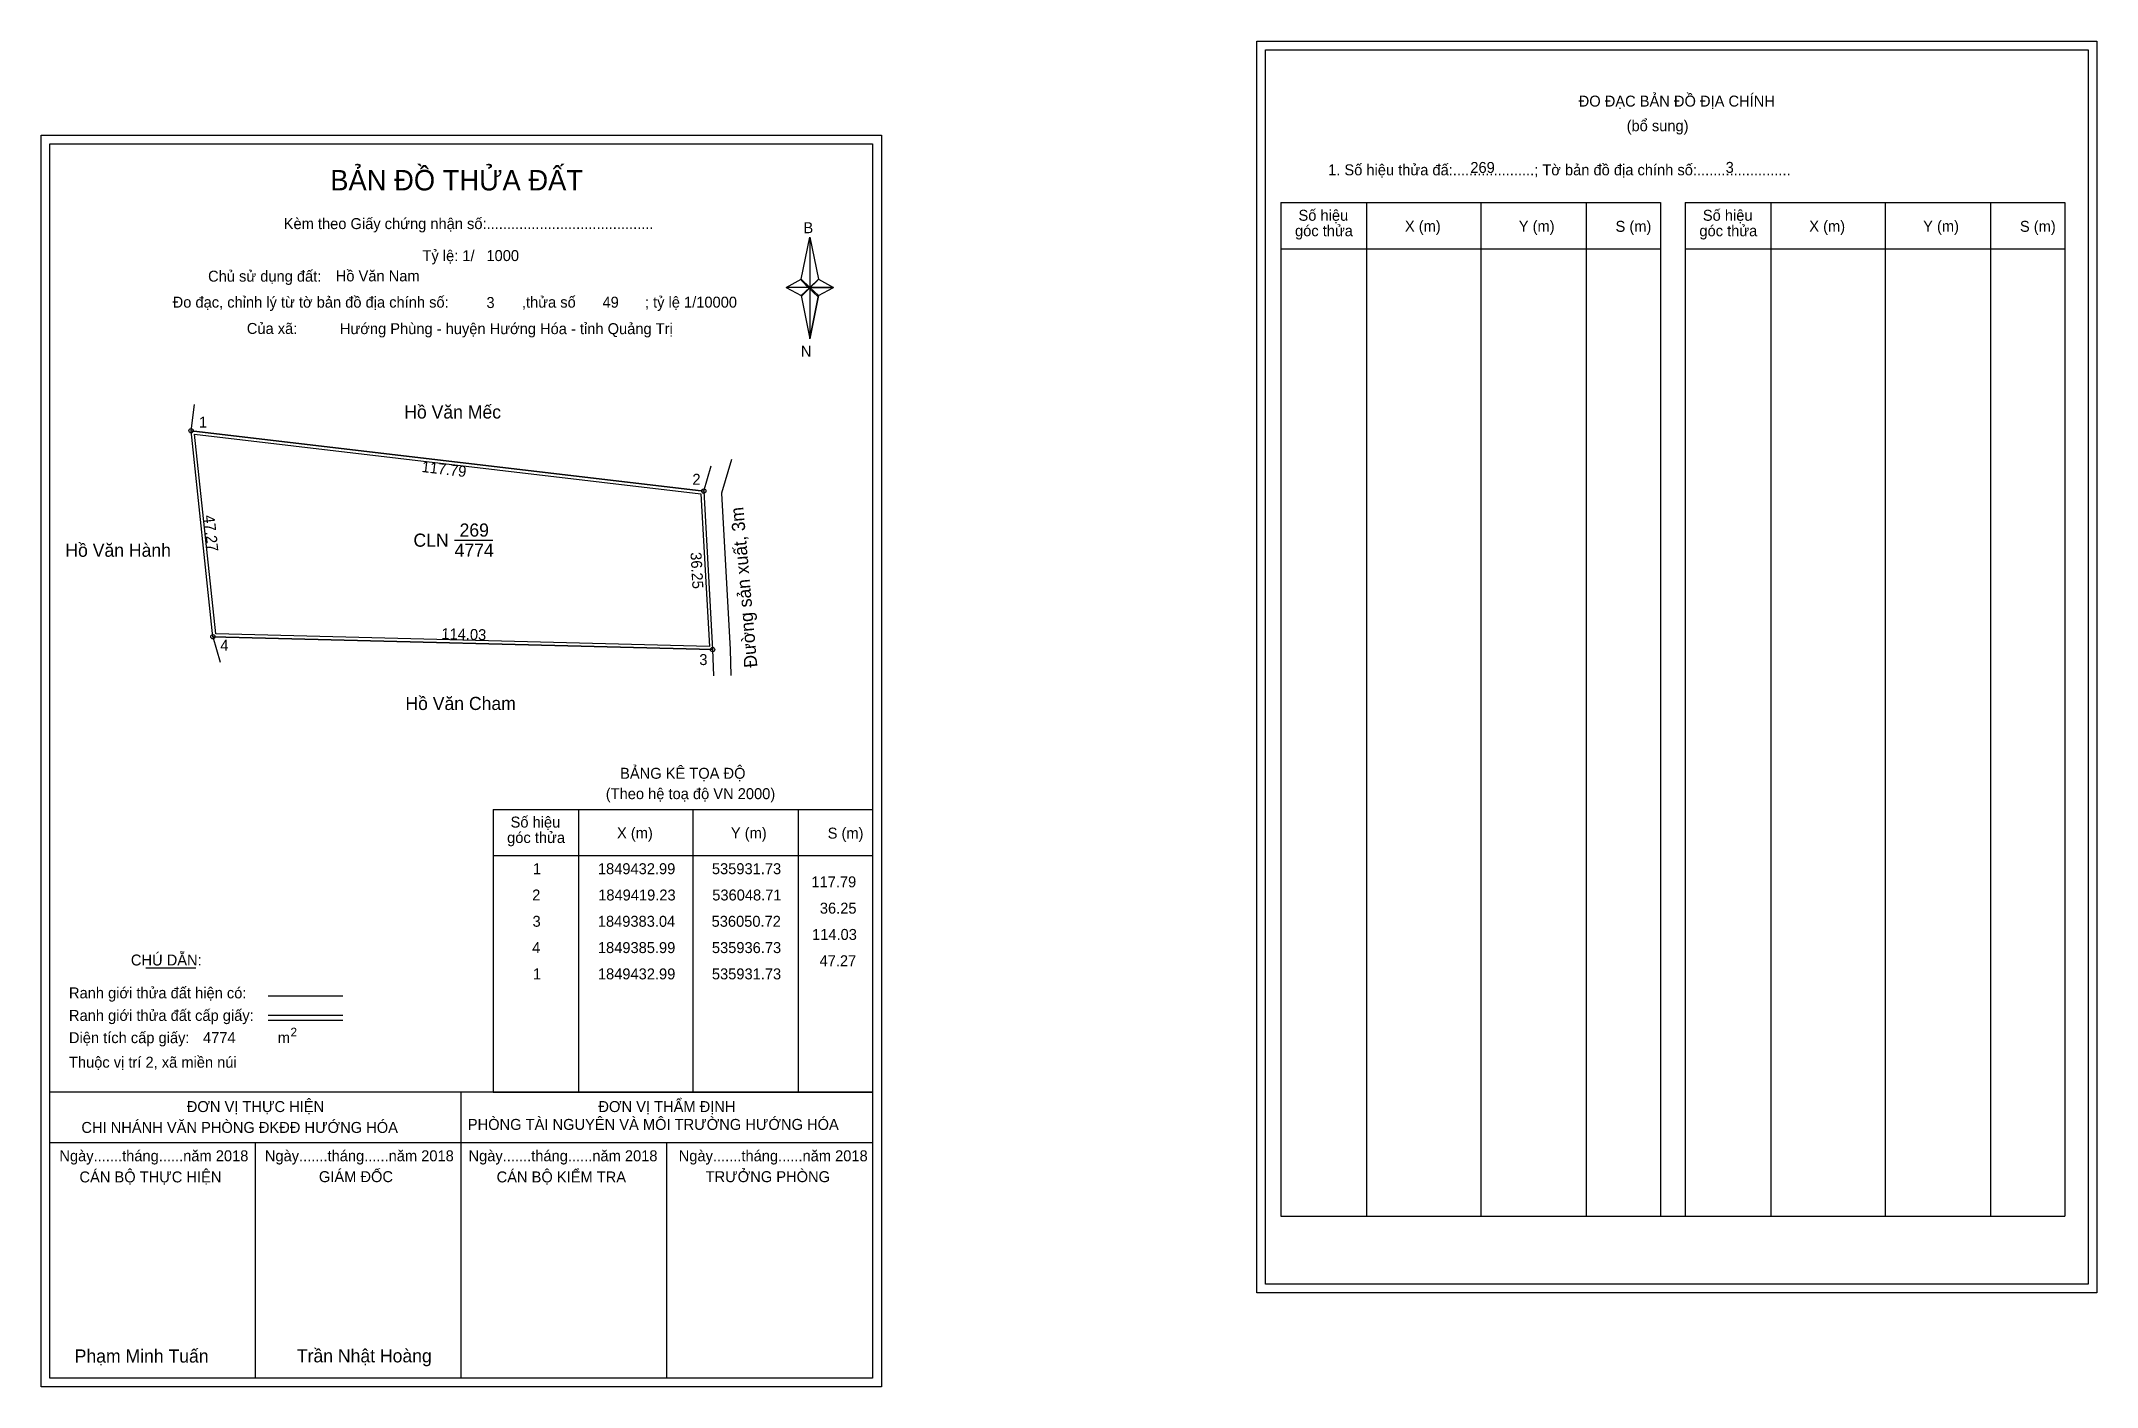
# Model space of a CAD drawing. Extents: x 535898 to 536367, y 1849215 to 1849522.
import ezdxf

# ---------------------------------------------------------------- set-up
doc = ezdxf.new("R2010")
doc.units = 0
for name, color, linetype in [('Level 1', 7, 'Continuous'), ('Level 10', 7, 'Continuous'), ('Level 11', 7, 'Continuous'), ('Level 13', 7, 'Continuous'), ('Level 27', 7, 'Continuous'), ('Level 3', 7, 'Continuous'), ('Level 36', 7, 'Continuous'), ('Level 49', 7, 'Continuous'), ('Level 53', 7, 'Continuous'), ('Level 55', 7, 'Continuous'), ('Level 6', 7, 'Continuous'), ('Level 63', 7, 'Continuous'), ('Level 9', 7, 'Continuous')]:
    doc.layers.add(name, color=color, linetype=linetype)

msp = doc.modelspace()

# ---------------------------------------------------------------- linework, layer by layer
at = {"layer": 'Level 1'}
for p, q in [((536176.84, 1849519.88), (536176.84, 1849519.88)), ((535899.52, 1849498.41), (535899.52, 1849498.41)), ((536180.38, 1849485.02), (536266.98, 1849485.02)), ((536199.97, 1849253.76), (536199.97, 1849485.02)), ((536226.04, 1849253.76), (536226.04, 1849485.02)), ((536250.01, 1849485.02), (536250.01, 1849253.76)), ((536266.98, 1849485.02), (536266.98, 1849253.76)), ((536272.63, 1849485.02), (536359.24, 1849485.02)), ((536292.22, 1849253.76), (536292.22, 1849485.02)), ((536318.3, 1849253.76), (536318.3, 1849485.02)), ((536342.27, 1849485.02), (536342.27, 1849253.76)), ((536359.24, 1849485.02), (536359.24, 1849253.76)), ((536070.94, 1849467.53), (536072.91, 1849477.17)), ((536070.94, 1849467.53), (536072.91, 1849477.17)), ((536072.91, 1849477.17), (536072.91, 1849465.65)), ((536072.91, 1849477.17), (536074.88, 1849467.53)), ((536072.91, 1849477.17), (536072.91, 1849465.65)), ((536180.38, 1849474.5), (536266.98, 1849474.5)), ((536272.63, 1849474.5), (536359.24, 1849474.5)), ((536067.5, 1849465.65), (536070.94, 1849467.53)), ((536067.5, 1849465.65), (536070.94, 1849463.81)), ((536072.91, 1849465.65), (536067.5, 1849465.65)), ((536070.94, 1849467.53), (536072.91, 1849465.65)), ((536072.91, 1849465.65), (536070.94, 1849467.53)), ((536072.76, 1849465.43), (536070.94, 1849467.31)), ((536072.91, 1849465.65), (536070.94, 1849463.81)), ((536070.94, 1849463.81), (536072.91, 1849465.65)), ((536074.73, 1849467.31), (536072.76, 1849465.43)), ((536072.76, 1849465.43), (536074.73, 1849467.31)), ((536074.88, 1849467.53), (536072.91, 1849465.65)), ((536072.91, 1849465.65), (536074.88, 1849467.53)), ((536072.91, 1849465.65), (536072.91, 1849453.95)), ((536072.91, 1849465.65), (536078.32, 1849465.65)), ((536072.91, 1849465.65), (536074.88, 1849463.81)), ((536078.32, 1849465.65), (536072.91, 1849465.65)), ((536072.91, 1849465.65), (536072.91, 1849453.95)), ((536074.88, 1849463.81), (536072.91, 1849465.65)), ((536074.88, 1849467.53), (536078.32, 1849465.65)), ((536074.88, 1849463.81), (536078.32, 1849465.65)), ((536072.76, 1849465.43), (536070.94, 1849463.59)), ((536070.94, 1849463.59), (536072.76, 1849465.43)), ((536070.94, 1849463.81), (536072.91, 1849453.95)), ((536074.73, 1849463.59), (536072.76, 1849465.43)), ((536074.88, 1849463.81), (536072.91, 1849453.95)), ((536072.91, 1849453.95), (536074.88, 1849463.81)), ((536000.62, 1849346.58), (536087.22, 1849346.58)), ((536020.21, 1849282.06), (536020.21, 1849346.58)), ((536046.28, 1849282.06), (536046.28, 1849346.58)), ((536070.25, 1849346.58), (536070.25, 1849282.06)), ((536000.62, 1849336.06), (536087.22, 1849336.06)), ((535921.44, 1849310.48), (535932.84, 1849310.48)), ((535949.3, 1849304.07), (535966.32, 1849304.07)), ((535949.3, 1849299.63), (535966.32, 1849299.63)), ((535949.3, 1849298.53), (535966.32, 1849298.53)), ((536006.35, 1849282.06), (535899.52, 1849282.06)), ((536087.22, 1849282.06), (535982.38, 1849282.06)), ((535993.37, 1849216.84), (535993.37, 1849282.06)), ((536000.62, 1849282.06), (536087.22, 1849282.06)), ((536087.22, 1849270.51), (535899.52, 1849270.51)), ((535946.44, 1849216.84), (535946.44, 1849270.51)), ((536040.29, 1849216.84), (536040.29, 1849270.51)), ((536180.38, 1849253.76), (536359.24, 1849253.76)), ((536364.54, 1849238.3), (536364.54, 1849238.3)), ((536087.22, 1849216.84), (536087.22, 1849216.84))]:
    msp.add_line(p, q, dxfattribs=at)
at = {"layer": 'Level 10'}
for p, q in [((536048.71, 1849419.23), (535931.73, 1849432.99)), ((535936.73, 1849385.99), (535931.73, 1849432.99)), ((535931.73, 1849432.99), (536048.71, 1849419.23)), ((535937.36, 1849386.67), (535932.52, 1849432.19)), ((535932.52, 1849432.19), (536048.04, 1849418.6)), ((536055.05, 1849426.41), (536052.75, 1849418.75)), ((536048.04, 1849418.6), (536049.98, 1849383.76)), ((536048.71, 1849419.23), (536050.72, 1849383.04)), ((536052.75, 1849418.75), (536054.73, 1849383.07)), ((535936.73, 1849385.99), (536050.72, 1849383.04)), ((536050.72, 1849383.04), (535936.73, 1849385.99)), ((536049.98, 1849383.76), (535937.36, 1849386.67)), ((536054.73, 1849383.07), (536054.9, 1849377.16))]:
    msp.add_line(p, q, dxfattribs=at)
at = {"layer": 'Level 11'}
for centre in [(535931.73, 1849432.99), (536048.71, 1849419.23), (536048.71, 1849419.23), (535936.73, 1849385.99), (536050.72, 1849383.04)]:
    msp.add_circle(centre, 0.5, dxfattribs=at)
at = {"layer": 'Level 27'}
for p, q in [((535931.73, 1849432.99), (535932.49, 1849438.94)), ((536048.71, 1849419.23), (536050.43, 1849424.98)), ((535936.73, 1849385.99), (535938.38, 1849380.22)), ((536050.72, 1849383.04), (536050.9, 1849377.04))]:
    msp.add_line(p, q, dxfattribs=at)
at = {"layer": 'Level 3'}
for p, q in [((536180.38, 1849485.02), (536180.38, 1849253.76)), ((536272.63, 1849485.02), (536272.63, 1849253.76)), ((536000.62, 1849346.58), (536000.62, 1849282.06))]:
    msp.add_line(p, q, dxfattribs=at)
at = {"layer": 'Level 63'}
for p, q in [((536174.85, 1849521.88), (536366.55, 1849521.88)), ((536174.85, 1849236.3), (536174.85, 1849521.88)), ((536366.55, 1849521.88), (536366.55, 1849236.3)), ((536176.85, 1849519.88), (536364.55, 1849519.88)), ((536176.85, 1849238.3), (536176.85, 1849519.88)), ((536364.55, 1849519.88), (536364.55, 1849238.3)), ((535897.52, 1849500.41), (536089.22, 1849500.41)), ((535897.52, 1849214.84), (535897.52, 1849500.41)), ((535899.52, 1849498.41), (536087.22, 1849498.41)), ((535899.52, 1849216.84), (535899.52, 1849498.41)), ((536087.22, 1849498.41), (536087.22, 1849216.84)), ((536089.22, 1849500.41), (536089.22, 1849214.84)), ((536366.55, 1849236.3), (536174.85, 1849236.3)), ((536364.55, 1849238.3), (536176.85, 1849238.3)), ((536089.22, 1849214.84), (535897.52, 1849214.84)), ((536087.22, 1849216.84), (535899.52, 1849216.84))]:
    msp.add_line(p, q, dxfattribs=at)
at = {"layer": 'Level 9'}
msp.add_line((535991.86, 1849408.02), (536000.58, 1849408.02), dxfattribs=at)

# ---------------------------------------------------------------- texts
at = {"layer": 'Level 1'}
for s, height, p in [('ĐO ĐẠC BẢN ĐỒ ĐỊA CHÍNH', 2.5, (536248.32, 1849506.94)), ('(bổ sung)', 2.5, (536259.26, 1849501.32)), ('BẢN ĐỒ THỬA ĐẤT', 4.6657, (535963.49, 1849487.82)), ('1. Số hiệu thửa đấ:....................; Tờ bản đồ địa chính số:.......................', 2.5, (536191.15, 1849491.26)), ('Kèm theo Giấy chứng nhận số:.........................................', 2.5, (535952.87, 1849478.99)), ('B', 2.5, (536071.45, 1849478.05)), ('góc thửa', 2.5, (536183.6, 1849477.36)), ('Số hiệu', 2.5, (536184.39, 1849480.89)), ('X (m)', 2.5, (536208.67, 1849478.42)), ('Y (m)', 2.5, (536234.65, 1849478.42)), ('S (m)', 2.5, (536256.73, 1849478.37)), ('góc thửa', 2.5, (536275.86, 1849477.36)), ('Số hiệu', 2.5, (536276.65, 1849480.89)), ('X (m)', 2.5, (536300.93, 1849478.42)), ('Y (m)', 2.5, (536326.91, 1849478.42)), ('S (m)', 2.5, (536348.99, 1849478.37)), ('Chủ sử dụng đất:', 2.5, (535935.61, 1849467)), ('Đo đạc, chỉnh lý từ tờ bản đồ địa chính số:                  ,thửa số                 ; tỷ lệ 1/10000', 2.5, (535927.53, 1849461.07)), ('Của xã:', 2.5, (535944.45, 1849455.07)), ('N', 2.5, (536070.85, 1849449.88)), ('BẢNG KÊ TỌA ĐỘ', 2.5, (536029.62, 1849353.58)), ('(Theo hệ toạ độ VN 2000)', 2.5, (536026.35, 1849348.93)), ('Số hiệu', 2.5, (536004.63, 1849342.45)), ('góc thửa', 2.5, (536003.84, 1849338.92)), ('X (m)', 2.5, (536028.91, 1849339.98)), ('Y (m)', 2.5, (536054.89, 1849339.98)), ('S (m)', 2.5, (536076.97, 1849339.93)), ('CHÚ DẪN:', 2.5, (535918, 1849310.98)), ('Ranh giới thửa đất hiện có:', 2.5, (535903.87, 1849303.48)), ('Ranh giới thửa đất cấp giấy:', 2.5, (535903.87, 1849298.34)), ('2', 2, (535954.42, 1849294.79)), ('Diện tích cấp giấy:', 2.5, (535903.87, 1849293.26)), ('m', 2.5, (535951.52, 1849293.28)), ('Thuộc vị trí 2, xã miền núi', 2.5, (535903.87, 1849287.66)), ('ĐƠN VỊ THỰC HIỆN', 2.5, (535930.75, 1849277.54)), ('ĐƠN VỊ THẨM ĐỊNH', 2.5, (536024.66, 1849277.54)), ('CHI NHÁNH VĂN PHÒNG ĐKĐĐ HƯỚNG HÓA', 2.5, (535906.71, 1849272.78)), ('PHÒNG TÀI NGUYÊN VÀ MÔI TRƯỜNG HƯỚNG HÓA', 2.5, (535994.88, 1849273.47)), ('Ngày.......tháng......năm 2018', 2.5, (535901.69, 1849266.31)), ('Ngày.......tháng......năm 2018', 2.5, (535948.56, 1849266.31)), ('Ngày.......tháng......năm 2018', 2.5, (535995.03, 1849266.31)), ('Ngày.......tháng......năm 2018', 2.5, (536042.99, 1849266.31)), ('CÁN BỘ THỰC HIỆN', 2.5, (535906.27, 1849261.49)), ('GIÁM ĐỐC', 2.5, (535960.9, 1849261.55)), ('CÁN BỘ KIỂM TRA', 2.5, (536001.44, 1849261.49)), ('TRƯỞNG PHÒNG', 2.5, (536049.13, 1849261.55)), ('Phạm Minh Tuấn', 3, (535905.18, 1849220.38)), ('Trần Nhật Hoàng', 3, (535955.87, 1849220.43))]:
    msp.add_text(s, height=height, dxfattribs=at).set_placement(p)
at = {"layer": 'Level 11'}
msp.add_text('Tỷ lệ: 1/', height=2.5, dxfattribs=at).set_placement((535984.53, 1849471.68))
at = {"layer": 'Level 13'}
for s, p in [('CLN', (535982.47, 1849406.52)), ('269', (535992.99, 1849408.82)), ('4774', (535991.86, 1849404.22))]:
    msp.add_text(s, height=3, dxfattribs=at).set_placement(p)
at = {"layer": 'Level 36'}
for s, p in [('Hồ Văn Mếc', (535980.37, 1849435.77)), ('Hồ Văn Hành', (535903.05, 1849404.23)), ('Hồ Văn Cham', (535980.63, 1849369.27))]:
    msp.add_text(s, height=3, dxfattribs=at).set_placement(p)
msp.add_text('Đường sản xuất, 3m', height=3, rotation=95.0411, dxfattribs=at).set_placement((536060.95, 1849379.07))
at = {"layer": 'Level 49'}
for s, rotation, p in [('117.79', 353.2913, (535984.23, 1849423.59)), ('47.27', 276.0725, (535934.59, 1849413.62)), ('36.25', 273.179, (536045.67, 1849405.21)), ('114.03', 358.5175, (535988.82, 1849385.44))]:
    msp.add_text(s, height=2.5, rotation=rotation, dxfattribs=at).set_placement(p)
at = {"layer": 'Level 53'}
for s, p in [('1', (536009.71, 1849331.81)), ('1849432.99', (536024.55, 1849331.81)), ('535931.73', (536050.56, 1849331.81)), ('117.79', (536073.26, 1849328.81)), ('2', (536009.56, 1849325.81)), ('1849419.23', (536024.62, 1849325.81)), ('536048.71', (536050.64, 1849325.81)), ('36.25', (536075.19, 1849322.81)), ('3', (536009.64, 1849319.81)), ('1849383.04', (536024.53, 1849319.81)), ('536050.72', (536050.49, 1849319.81)), ('4', (536009.55, 1849313.81)), ('1849385.99', (536024.55, 1849313.81)), ('535936.73', (536050.56, 1849313.81)), ('114.03', (536073.41, 1849316.81)), ('47.27', (536075.12, 1849310.81)), ('1', (536009.71, 1849307.81)), ('1849432.99', (536024.55, 1849307.81)), ('535931.73', (536050.56, 1849307.81))]:
    msp.add_text(s, height=2.5, dxfattribs=at).set_placement(p)
at = {"layer": 'Level 55'}
for s, height, p in [('268', 0.11, (535931.61, 1849432.88)), ('268', 0.11, (535931.61, 1849432.88)), ('1', 0.4, (535931.62, 1849432.99)), ('0', 0.11, (535931.69, 1849432.88)), ('0', 0.11, (535931.69, 1849432.88)), ('2', 0.4, (536048.57, 1849419.23)), ('268', 0.11, (536048.59, 1849419.12)), ('268', 0.11, (536048.59, 1849419.12)), ('0', 0.11, (536048.67, 1849419.12)), ('4', 0.4, (535936.59, 1849385.99)), ('270', 0.11, (535936.61, 1849385.88)), ('0', 0.11, (535936.69, 1849385.88)), ('0', 0.11, (535936.69, 1849385.88)), ('270', 0.11, (536050.6, 1849382.93)), ('3', 0.4, (536050.6, 1849383.04)), ('0', 0.11, (536050.68, 1849382.93))]:
    msp.add_text(s, height=height, dxfattribs=at).set_placement(p)
at = {"layer": 'Level 6'}
for s, p in [('269', (536223.6, 1849491.8)), ('3', (536281.85, 1849491.82)), ('1000', (535999.12, 1849471.7)), ('Hồ Văn Nam', (535964.74, 1849467.06)), ('3', (535999.12, 1849460.98)), ('49', (536025.6, 1849461.06)), (' Hướng Phùng - huyện Hướng Hóa - tỉnh Quảng Trị', (535964.76, 1849455.02)), ('4774', (535934.46, 1849293.27))]:
    msp.add_text(s, height=2.5, dxfattribs=at).set_placement(p)
at = {"layer": 'Level 9'}
for s, p in [('1', (535933.55, 1849433.71)), ('2', (536046.11, 1849420.65)), ('4', (535938.4, 1849382.78)), ('3', (536047.69, 1849379.52))]:
    msp.add_text(s, height=2.5, dxfattribs=at).set_placement(p)

doc.saveas('drawing.dxf')
